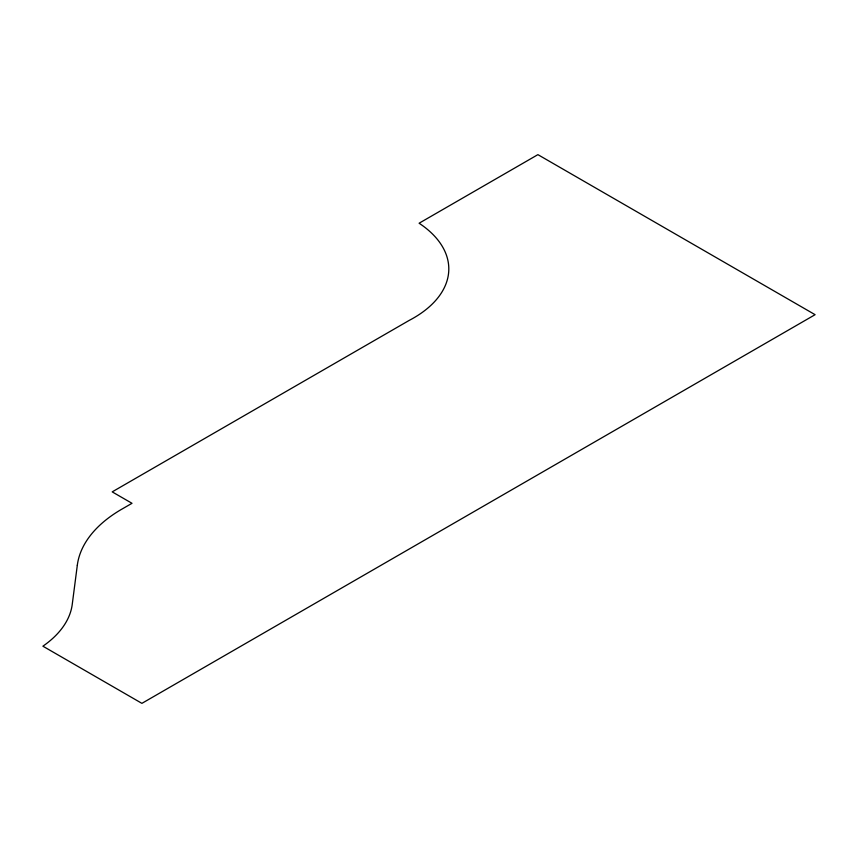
<?xml version="1.0" encoding="UTF-8"?>
<svg xmlns="http://www.w3.org/2000/svg" width="858" height="858" viewBox="0 0 858 858"><rect width="100%" height="100%" fill="white"/><g stroke="black" fill="none" stroke-linecap="round" stroke-linejoin="round"><path stroke-width="1.29" d="M77.317 565.207L72.244 604.375A128.014 73.906 0 0 1 42.9 646.192L141.902 703.356L815.1 314.682L537.902 154.644L419.101 223.23A120.227 69.412 0 0 1 409.202 320.399L112.205 491.87L132.003 503.303L120.42 509.984A153.475 88.61 0 0 0 77.317 565.207"/></g></svg>
